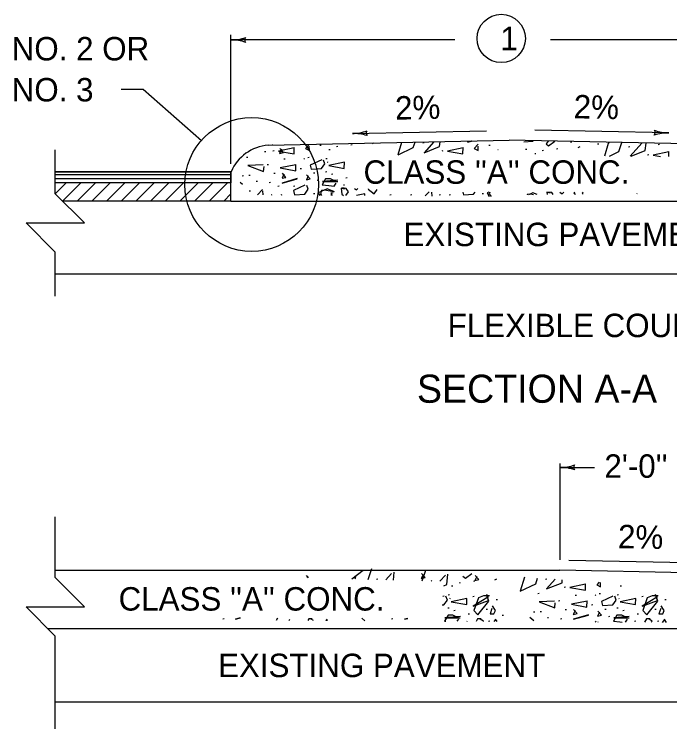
# Model space of a CAD drawing. Extents: x 997.6 to 1036.6, y 998.9 to 1022.6.
# Drawn here: x 1016.65 to 1022.24, y 1006.46 to 1012.56 of the extents above; entities that cross this region are included whole.
import ezdxf

# ---------------------------------------------------------------- set-up
doc = ezdxf.new("R2010")
doc.units = 0
doc.layers.add('Level 1', color=7, linetype='Continuous')

msp = doc.modelspace()

# ---------------------------------------------------------------- linework, layer by layer
at = {"layer": 'Level 1'}
for p, q in [((1018.4964, 1011.2794), (1018.4964, 1012.382)), ((1020.407, 1012.3372), (1018.4964, 1012.3372)), ((1023.2464, 1012.3372), (1021.2238, 1012.3372)), ((1017.5597, 1011.9163), (1017.7472, 1011.9163)), ((1017.7472, 1011.9163), (1018.2445, 1011.4799)), ((1019.5327, 1011.5385), (1020.6774, 1011.5624)), ((1022.2363, 1011.5433), (1021.0915, 1011.5672)), ((1018.8129, 1011.4381), (1020.8714, 1011.4809)), ((1022.9322, 1011.4379), (1020.8714, 1011.4809)), ((1018.4964, 1011.2127), (1016.9964, 1011.2127)), ((1018.4964, 1011.1866), (1016.9964, 1011.1866)), ((1018.4964, 1010.9627), (1018.4964, 1011.2127)), ((1018.4964, 1011.1528), (1016.9964, 1011.1528)), ((1018.4964, 1011.1189), (1016.9964, 1011.1189)), ((1016.9964, 1011.0252), (1017.0902, 1011.1189)), ((1017.0589, 1010.9627), (1017.2152, 1011.1189)), ((1017.1839, 1010.9627), (1017.3402, 1011.1189)), ((1017.3089, 1010.9627), (1017.4652, 1011.1189)), ((1017.4339, 1010.9627), (1017.5902, 1011.1189)), ((1017.5589, 1010.9627), (1017.7152, 1011.1189)), ((1017.6839, 1010.9627), (1017.8402, 1011.1189)), ((1017.8089, 1010.9627), (1017.9652, 1011.1189)), ((1017.9339, 1010.9627), (1018.0902, 1011.1189)), ((1018.0589, 1010.9627), (1018.2152, 1011.1189)), ((1018.1839, 1010.9627), (1018.3402, 1011.1189)), ((1018.3089, 1010.9627), (1018.4652, 1011.1189)), ((1018.4339, 1010.9627), (1018.4964, 1011.0252)), ((1018.4964, 1010.9627), (1017.0589, 1010.9627)), ((1018.4964, 1010.9627), (1023.2464, 1010.9627)), ((1024.7464, 1010.3377), (1016.9964, 1010.3377)), ((1021.3052, 1008.7226), (1021.3052, 1007.8999)), ((1021.3052, 1008.6894), (1021.5447, 1008.6894)), ((1021.4276, 1008.6894), (1021.6, 1008.6894)), ((1022.5259, 1007.8717), (1021.3812, 1007.8956)), ((1016.9964, 1007.8113), (1021.3052, 1007.8113)), ((1022.4909, 1007.7866), (1021.3052, 1007.8113)), ((1024.4393, 1007.3113), (1016.9339, 1007.3113)), ((1024.3768, 1006.6863), (1016.9964, 1006.6863))]:
    msp.add_line(p, q, dxfattribs=at)
for points in [[(1019.1626, 1011.4453), (1019.1321, 1011.4098), (1019.1654, 1011.3931), (1019.164, 1011.4319)], [(1019.266, 1011.4375), (1019.2549, 1011.4361)], [(1019.409, 1011.4273), (1019.3978, 1011.4259)], [(1019.5315, 1011.4408), (1019.5204, 1011.4395)], [(1019.7153, 1011.4568), (1019.7022, 1011.4513)], [(1019.9521, 1011.4618), (1019.9212, 1011.357)], [(1020.0526, 1011.4194), (1020.0677, 1011.4642)], [(1020.1465, 1011.4579), (1020.1354, 1011.4565)], [(1020.2283, 1011.4675), (1020.1455, 1011.3751), (1020.2773, 1011.4278), (1020.2817, 1011.4686)], [(1020.5216, 1011.4736), (1020.517, 1011.464), (1020.5503, 1011.4723), (1020.5485, 1011.4742)], [(1020.6074, 1011.4486), (1020.5741, 1011.4098), (1020.6074, 1011.3931), (1020.606, 1011.4319)], [(1020.708, 1011.4375), (1020.6969, 1011.4361)], [(1020.9976, 1011.4672), (1021.0733, 1011.4733)], [(1021.0733, 1011.4733), (1021.0758, 1011.4766)], [(1021.2043, 1011.4739), (1021.1866, 1011.4493)], [(1021.1866, 1011.4493), (1021.2088, 1011.4327)], [(1021.2088, 1011.4327), (1021.2618, 1011.4728)], [(1021.4069, 1011.4648), (1021.3958, 1011.4634)], [(1021.6373, 1011.4478), (1021.6263, 1011.4464)], [(1021.716, 1011.4535), (1021.6845, 1011.3466)], [(1021.7235, 1011.4631), (1021.716, 1011.4535)], [(1021.8089, 1011.3855), (1021.8343, 1011.4608)], [(1022.0058, 1011.4572), (1021.9055, 1011.3453)], [(1021.9122, 1011.3453), (1022.0337, 1011.3938), (1022.0403, 1011.4565)], [(1022.1547, 1011.4444), (1022.1436, 1011.443)], [(1016.9964, 1010.1502), (1016.9964, 1010.5252), (1016.7464, 1010.7752), (1017.2464, 1010.7752), (1016.9964, 1011.0252), (1016.9964, 1011.4002)], [(1018.7933, 1011.3834), (1018.7822, 1011.382)], [(1018.8644, 1011.3898), (1018.8533, 1011.3884)], [(1019.0364, 1011.4167), (1018.9018, 1011.3889), (1019.035, 1011.3653), (1019.0364, 1011.4181)], [(1018.9285, 1011.4038), (1018.9119, 1011.3691), (1018.9452, 1011.3773), (1018.9147, 1011.412)], [(1019.3443, 1011.4001), (1019.3332, 1011.3987)], [(1019.9235, 1011.3569), (1020.0526, 1011.4194)], [(1020.3064, 1011.3898), (1020.2953, 1011.3884)], [(1020.4784, 1011.4167), (1020.3438, 1011.3889), (1020.477, 1011.3653), (1020.4784, 1011.4181)], [(1020.7766, 1011.3988), (1020.7752, 1011.3987)], [(1021.0223, 1011.4036), (1021.0113, 1011.4022)], [(1021.1007, 1011.3662), (1021.0895, 1011.3648)], [(1021.1653, 1011.3933), (1021.1542, 1011.392)], [(1021.2878, 1011.4069), (1021.2768, 1011.4056)], [(1021.4751, 1011.4244), (1021.4585, 1011.4174)], [(1021.728, 1011.3463), (1021.8089, 1011.3855)], [(1021.9028, 1011.424), (1021.8918, 1011.4226)], [(1022.2348, 1011.3828), (1022.1002, 1011.355), (1022.1633, 1011.3438)], [(1022.2336, 1011.3433), (1022.2348, 1011.3842)], [(1018.6398, 1011.3354), (1018.6288, 1011.334)], [(1018.9598, 1011.3204), (1018.9487, 1011.319)], [(1019.1252, 1011.3243), (1019.1196, 1011.3202)], [(1019.1639, 1011.334), (1019.1528, 1011.3326)], [(1019.2708, 1011.3153), (1019.1723, 1011.2694), (1019.182, 1011.2334), (1019.2694, 1011.2403), (1019.2985, 1011.2806), (1019.286, 1011.3124)], [(1019.3171, 1011.3238), (1019.306, 1011.3224)], [(1022.0628, 1011.3559), (1022.0517, 1011.3545)], [(1018.7715, 1011.2703), (1018.6411, 1011.2647), (1018.7729, 1011.2148), (1018.7784, 1011.2578)], [(1018.8168, 1011.2728), (1018.8057, 1011.2713)], [(1019.05, 1011.2723), (1018.9155, 1011.2446), (1019.0487, 1011.2211), (1019.05, 1011.2738)], [(1019.3249, 1011.2924), (1019.3193, 1011.2952)], [(1019.4653, 1011.2928), (1019.3307, 1011.2651), (1019.4638, 1011.2415), (1019.4653, 1011.2942)], [(1018.8747, 1011.1978), (1018.8636, 1011.1965)], [(1018.9487, 1011.1909), (1018.932, 1011.1563), (1018.9653, 1011.1646), (1018.9348, 1011.1993)], [(1019.0993, 1011.2387), (1019.0882, 1011.2373)], [(1019.1563, 1011.1773), (1019.1397, 1011.1427), (1019.1729, 1011.151), (1019.1424, 1011.1857)], [(1019.2116, 1011.2013), (1019.2005, 1011.1999)], [(1019.3137, 1011.2115), (1019.3026, 1011.2101)], [(1019.3648, 1011.1911), (1019.3536, 1011.1897)], [(1018.6024, 1011.1774), (1018.5913, 1011.1761)], [(1018.6603, 1011.1808), (1018.6492, 1011.1795)], [(1018.7215, 1011.1298), (1018.7104, 1011.1284)], [(1019.0628, 1011.1551), (1018.9324, 1011.1163), (1019.0628, 1011.1523)], [(1019.2423, 1011.14), (1019.2311, 1011.1386)], [(1019.3943, 1011.1288), (1019.3457, 1011.1509), (1019.3041, 1011.1509), (1019.2749, 1011.101), (1019.3304, 1011.0941), (1019.3762, 1011.0885), (1019.3956, 1011.1163)], [(1019.4095, 1011.1413), (1019.2778, 1011.1302), (1019.4081, 1011.1302)], [(1019.4873, 1011.1604), (1019.4762, 1011.159)], [(1018.5939, 1011.1038), (1018.5738, 1011.1207)], [(1018.7659, 1011.0608), (1018.7219, 1011.0143)], [(1018.8338, 1011.1196), (1018.8228, 1011.1182)], [(1018.9087, 1011.089), (1018.8976, 1011.0876)], [(1019.1278, 1011.0974), (1019.0293, 1011.0517), (1019.0391, 1011.0156), (1019.1264, 1011.0225), (1019.1556, 1011.0628), (1019.1431, 1011.0947)], [(1019.0414, 1011.089), (1019.0303, 1011.0876)], [(1019.3166, 1011.0663), (1019.2417, 1011.0331)], [(1019.379, 1011.04), (1019.3166, 1011.0663)], [(1019.4678, 1011.0636), (1019.4373, 1011.0719)], [(1019.4373, 1011.0719), (1019.4428, 1011.0219)], [(1019.4788, 1011.0691), (1019.4483, 1011.0747)], [(1019.4668, 1011.0992), (1019.4558, 1011.0978)], [(1019.4997, 1011.04), (1019.4788, 1011.0691)], [(1019.5519, 1011.0708), (1019.5676, 1011.0567), (1019.5788, 1011.0695)], [(1019.6691, 1011.0653), (1019.6688, 1011.0649), (1019.7202, 1011.0233), (1019.7457, 1011.0616)], [(1018.6637, 1011.0481), (1018.6526, 1011.0468)], [(1018.7703, 1011.0141), (1018.7673, 1011.0497)], [(1018.844, 1011.0141), (1018.8402, 1011.0137)], [(1018.9291, 1011.0141), (1018.9213, 1011.0132)], [(1019.2116, 1011.0243), (1019.2005, 1011.0229)], [(1019.2417, 1011.0331), (1019.2546, 1011.0111)], [(1019.268, 1011.0511), (1019.2597, 1011.0233)], [(1019.2597, 1011.0233), (1019.2697, 1011.011)], [(1019.2972, 1011.0553), (1019.268, 1011.0511)], [(1019.3707, 1011.0413), (1019.2972, 1011.0553)], [(1019.3608, 1011.0104), (1019.3554, 1011.0344)], [(1019.3554, 1011.0105), (1019.3554, 1011.0344)], [(1019.3623, 1011.0344), (1019.3679, 1011.0303)], [(1019.4428, 1011.0219), (1019.4583, 1011.0098)], [(1019.4759, 1011.0098), (1019.4997, 1011.04)], [(1019.6388, 1011.0239), (1019.5671, 1011.0092)], [(1019.6383, 1011.0088), (1019.6388, 1011.0253)], [(1019.865, 1011.0141), (1019.8539, 1011.0127)], [(1020.041, 1011.0141), (1020.0299, 1011.0127)], [(1020.1887, 1011.0405), (1020.1555, 1011.0056)], [(1020.213, 1011.0053), (1020.2102, 1011.0395)], [(1020.286, 1011.0141), (1020.2749, 1011.0127)], [(1020.3711, 1011.0141), (1020.36, 1011.0127)], [(1020.4746, 1011.0395), (1020.4811, 1011.0156), (1020.5684, 1011.0225), (1020.5807, 1011.0395)], [(1020.6536, 1011.0243), (1020.6425, 1011.0229)], [(1020.6981, 1011.0395), (1020.6837, 1011.0331)], [(1020.6837, 1011.0331), (1020.7017, 1011.0023)], [(1020.7065, 1011.0395), (1020.7017, 1011.0233)], [(1020.7017, 1011.0233), (1020.7187, 1011.0021)], [(1021.0243, 1011.0172), (1021.0241, 1011.0162)], [(1021.0535, 1011.0213), (1021.0243, 1011.0172)], [(1021.0729, 1011.0324), (1021.0366, 1011.0163)], [(1021.0782, 1011.0168), (1021.0535, 1011.0213)], [(1021.1096, 1011.017), (1021.0729, 1011.0324)], [(1021.2241, 1011.0297), (1021.1936, 1011.038)], [(1021.1936, 1011.038), (1021.1958, 1011.0178)], [(1021.2352, 1011.0352), (1021.2114, 1011.0395)], [(1021.2473, 1011.0183), (1021.2352, 1011.0352)], [(1021.3054, 1011.0395), (1021.3239, 1011.0228), (1021.3386, 1011.0395)], [(1021.4323, 1011.0395), (1021.4252, 1011.031)], [(1021.4252, 1011.031), (1021.4388, 1011.0201)], [(1021.4973, 1011.0206), (1021.5043, 1011.031)], [(1021.5043, 1011.031), (1021.4978, 1011.0395)], [(1021.9643, 1011.0269), (1021.9623, 1011.0249)], [(1016.9964, 1006.4593), (1016.9964, 1007.2488), (1016.7464, 1007.4988), (1017.2464, 1007.4988), (1016.9964, 1007.7488), (1016.9964, 1008.2687)], [(1019.5282, 1007.7377), (1019.6253, 1007.8113)], [(1019.6688, 1007.7338), (1019.7004, 1007.8278)], [(1019.8683, 1007.7848), (1019.8188, 1007.7297)], [(1019.8833, 1007.7279), (1019.8904, 1007.7945)], [(1020.137, 1007.7753), (1020.1204, 1007.7406), (1020.1537, 1007.7488), (1020.1232, 1007.7835)], [(1020.1284, 1007.7212), (1020.1588, 1007.8113)], [(1020.3269, 1007.7691), (1020.2803, 1007.717)], [(1020.315, 1007.6788), (1020.3394, 1007.6886), (1020.3491, 1007.7788)], [(1020.4979, 1007.7432), (1020.5518, 1007.784)], [(1019.1573, 1007.7478), (1019.1398, 1007.7678)], [(1019.1537, 1007.7595), (1019.1482, 1007.7481)], [(1019.5631, 1007.764), (1019.5551, 1007.7369)], [(1019.7499, 1007.7345), (1019.7388, 1007.7331)], [(1020.2108, 1007.7252), (1020.2056, 1007.7191)], [(1020.4757, 1007.7598), (1020.4979, 1007.7432)], [(1020.5769, 1007.7174), (1020.5658, 1007.7161)], [(1020.5957, 1007.7595), (1020.5791, 1007.7248), (1020.6123, 1007.7331), (1020.5818, 1007.7678)], [(1020.7642, 1007.7349), (1020.7476, 1007.7279)], [(1021.0018, 1007.7531), (1020.9663, 1007.6323)], [(1021.098, 1007.696), (1021.1146, 1007.7453)], [(1021.1919, 1007.7345), (1021.1808, 1007.7331)], [(1021.2655, 1007.7349), (1021.1909, 1007.6517)], [(1021.3228, 1007.7043), (1021.3256, 1007.7308)], [(1021.6391, 1007.7092), (1021.6195, 1007.6863)], [(1021.6528, 1007.6697), (1021.6514, 1007.7083)], [(1020.3898, 1007.6767), (1020.3786, 1007.6753)], [(1020.4544, 1007.7038), (1020.4433, 1007.7025)], [(1020.9663, 1007.6323), (1021.098, 1007.696)], [(1021.1909, 1007.6517), (1021.3228, 1007.7043)], [(1021.3518, 1007.6664), (1021.3408, 1007.665)], [(1021.5238, 1007.6933), (1021.3893, 1007.6655), (1021.5224, 1007.6419), (1021.5238, 1007.6947)], [(1021.6195, 1007.6863), (1021.6528, 1007.6697)], [(1021.8318, 1007.6767), (1021.8206, 1007.6753)], [(1020.2991, 1007.5157), (1020.3148, 1007.5169), (1020.3439, 1007.5572), (1020.3314, 1007.589)], [(1020.3162, 1007.5918), (1020.3061, 1007.5871)], [(1020.3625, 1007.6004), (1020.3514, 1007.599)], [(1020.5735, 1007.5868), (1020.5624, 1007.5853)], [(1020.6948, 1007.5857), (1020.5645, 1007.5052), (1020.6948, 1007.5538), (1020.6796, 1007.6051)], [(1020.7032, 1007.594), (1020.6518, 1007.5926), (1020.6088, 1007.5759), (1020.57, 1007.4678), (1020.6047, 1007.4317), (1020.699, 1007.5482), (1020.6823, 1007.5953)], [(1021.1273, 1007.612), (1021.1162, 1007.6106)], [(1021.4472, 1007.597), (1021.4361, 1007.5956)], [(1021.6126, 1007.6009), (1021.607, 1007.5968)], [(1021.6513, 1007.6106), (1021.6403, 1007.6092)], [(1021.7582, 1007.5918), (1021.6598, 1007.546), (1021.6694, 1007.51), (1021.7568, 1007.5169), (1021.7859, 1007.5572), (1021.7734, 1007.589)], [(1021.8045, 1007.6004), (1021.7934, 1007.599)], [(1022.0155, 1007.5868), (1022.0044, 1007.5853)], [(1022.1368, 1007.5857), (1022.0065, 1007.5052), (1022.1368, 1007.5538), (1022.1216, 1007.6051)], [(1022.1452, 1007.594), (1022.0938, 1007.5926), (1022.0508, 1007.5759), (1022.012, 1007.4678), (1022.0467, 1007.4317), (1022.141, 1007.5482), (1022.1243, 1007.5953)], [(1020.3703, 1007.569), (1020.3648, 1007.5718)], [(1020.5107, 1007.5693), (1020.3761, 1007.5417), (1020.5093, 1007.5181), (1020.5107, 1007.5708)], [(1020.7709, 1007.5595), (1020.7598, 1007.5582)], [(1021.2589, 1007.5468), (1021.1285, 1007.5413), (1021.2603, 1007.4913), (1021.2658, 1007.5343)], [(1021.3043, 1007.5493), (1021.2931, 1007.5479)], [(1021.5374, 1007.5489), (1021.4029, 1007.5212), (1021.5361, 1007.4977), (1021.5374, 1007.5503)], [(1021.8123, 1007.569), (1021.8068, 1007.5718)], [(1021.9527, 1007.5693), (1021.8181, 1007.5417), (1021.9513, 1007.5181), (1021.9527, 1007.5708)], [(1022.2129, 1007.5595), (1022.2018, 1007.5582)], [(1020.3591, 1007.4881), (1020.348, 1007.4867)], [(1020.4102, 1007.4677), (1020.399, 1007.4663)], [(1020.6858, 1007.4778), (1020.6748, 1007.4765)], [(1020.724, 1007.4858), (1020.7088, 1007.4386), (1020.742, 1007.44), (1020.7545, 1007.4678), (1020.7282, 1007.5093)], [(1021.3621, 1007.4744), (1021.351, 1007.4731)], [(1021.4361, 1007.4675), (1021.4194, 1007.4328), (1021.4528, 1007.4412), (1021.4223, 1007.4758)], [(1021.5867, 1007.5153), (1021.5756, 1007.5139)], [(1021.699, 1007.4778), (1021.6879, 1007.4765)], [(1021.8011, 1007.4881), (1021.79, 1007.4867)], [(1021.8522, 1007.4677), (1021.841, 1007.4663)], [(1022.1278, 1007.4778), (1022.1168, 1007.4765)], [(1022.166, 1007.4858), (1022.1508, 1007.4386), (1022.184, 1007.44), (1022.1965, 1007.4678), (1022.1702, 1007.5093)], [(1018.5743, 1007.4043), (1018.5358, 1007.3928), (1018.5771, 1007.4043)], [(1018.8934, 1007.4034), (1018.882, 1007.3838)], [(1020.3495, 1007.4275), (1020.3203, 1007.3776)], [(1020.4549, 1007.4178), (1020.3232, 1007.4068), (1020.4535, 1007.4068)], [(1020.3911, 1007.4275), (1020.3495, 1007.4275)], [(1020.4397, 1007.4053), (1020.3911, 1007.4275)], [(1020.5327, 1007.437), (1020.5216, 1007.4356)], [(1020.8219, 1007.4268), (1020.8108, 1007.4254)], [(1021.0813, 1007.3803), (1021.0467, 1007.4095)], [(1021.0898, 1007.454), (1021.0787, 1007.4527)], [(1021.1477, 1007.4574), (1021.1366, 1007.4561)], [(1021.2089, 1007.4064), (1021.1978, 1007.405)], [(1021.5502, 1007.4317), (1021.4198, 1007.3928), (1021.5502, 1007.4289)], [(1021.6437, 1007.4539), (1021.6271, 1007.4193), (1021.6603, 1007.4276), (1021.6298, 1007.4623)], [(1021.7297, 1007.4166), (1021.7185, 1007.4152)], [(1021.7915, 1007.4275), (1021.7623, 1007.3776)], [(1021.8969, 1007.4178), (1021.7652, 1007.4068), (1021.8955, 1007.4068)], [(1021.8331, 1007.4275), (1021.7915, 1007.4275)], [(1021.8817, 1007.4053), (1021.8331, 1007.4275)], [(1021.9747, 1007.437), (1021.9636, 1007.4356)], [(1018.4373, 1007.3962), (1018.4262, 1007.3948)], [(1018.9923, 1007.3833), (1018.999, 1007.3928)], [(1019.1599, 1007.397), (1019.1521, 1007.3824)], [(1019.1904, 1007.3957), (1019.1599, 1007.397)], [(1019.2023, 1007.3822), (1019.1821, 1007.3943)], [(1019.3208, 1007.3818), (1019.3056, 1007.3818)], [(1019.3167, 1007.3943), (1019.306, 1007.3816)], [(1019.3211, 1007.3816), (1019.3208, 1007.3818)], [(1019.6393, 1007.3803), (1019.6142, 1007.4014)], [(1019.8793, 1007.3962), (1019.8682, 1007.3948)], [(1020.0033, 1007.4004), (1019.9778, 1007.3928), (1020.0053, 1007.4004)], [(1020.3203, 1007.3776), (1020.3307, 1007.3763)], [(1020.429, 1007.3758), (1020.441, 1007.3928)], [(1020.5123, 1007.3758), (1020.5093, 1007.3754)], [(1020.6019, 1007.397), (1020.59, 1007.375)], [(1020.6324, 1007.3957), (1020.6019, 1007.397)], [(1020.6518, 1007.3776), (1020.6241, 1007.3943)], [(1020.6493, 1007.3747), (1020.6518, 1007.3776)], [(1020.7063, 1007.3758), (1020.6958, 1007.3745)], [(1020.7587, 1007.3943), (1020.7418, 1007.3743)], [(1020.7628, 1007.3818), (1020.7476, 1007.3818)], [(1020.7687, 1007.3741), (1020.7628, 1007.3818)], [(1021.3213, 1007.3962), (1021.3102, 1007.3948)], [(1021.6153, 1007.374), (1021.606, 1007.3698)], [(1021.6311, 1007.3697), (1021.6305, 1007.3713)], [(1021.7623, 1007.3776), (1021.8178, 1007.3707)], [(1021.8178, 1007.3707), (1021.8352, 1007.3686)], [(1021.8658, 1007.3684), (1021.883, 1007.3928)], [(1021.9543, 1007.3758), (1021.9432, 1007.3743)], [(1022.0439, 1007.397), (1022.028, 1007.3676)], [(1022.0744, 1007.3957), (1022.0439, 1007.397)], [(1022.0938, 1007.3776), (1022.0661, 1007.3943)], [(1022.0848, 1007.3673), (1022.0938, 1007.3776)], [(1022.1483, 1007.3758), (1022.1372, 1007.3743)], [(1022.2007, 1007.3943), (1022.1775, 1007.3668)], [(1022.2048, 1007.3818), (1022.1896, 1007.3818)], [(1022.2163, 1007.3667), (1022.2048, 1007.3818)]]:
    msp.add_lwpolyline(points, dxfattribs=at)
msp.add_lwpolyline([(1016.9964, 1011.2127), (1018.4964, 1011.2127), (1018.4964, 1011.1189), (1016.9964, 1011.1189)], close=True, dxfattribs=at)
for centre, radius in [((1020.8039, 1012.35), 0.2062), ((1018.6733, 1011.1036), 0.5706)]:
    msp.add_circle(centre, radius, dxfattribs=at)
for centre, radius, start, end in [((1018.4964, 1012.7278), 0.3906, 270, 288.66878), ((1018.645, 1012.3371), 0.0312, 138.7746, 220.89129), ((1018.4964, 1012.7278), 0.3906, 269.98778, 270), ((1018.4964, 1011.9465), 0.3906, 71.34716, 89.99389), ((1019.5245, 1011.929), 0.3906, 271.19688, 289.86566), ((1019.6812, 1011.5416), 0.0312, 139.97148, 222.08817), ((1022.0877, 1011.5464), 0.0312, 317.57772, 39.69441), ((1022.2444, 1011.9338), 0.3906, 250.15028, 268.79701), ((1019.5245, 1011.929), 0.3906, 271.18465, 271.19688), ((1019.5408, 1011.148), 0.3906, 72.54404, 91.19077), ((1022.2281, 1011.1527), 0.3906, 88.80312, 107.47191), ((1022.2281, 1011.1527), 0.3906, 88.7909, 88.80312), ((1018.8414, 1011.0642), 0.375, 94.21899, 156.671), ((1018.8414, 1011.0642), 0.375, 88.02594, 89.17153), ((1018.6733, 1011.1036), 0.5706, 36.71678, 36.76446), ((1021.3052, 1009.08), 0.3906, 270, 288.66878), ((1021.3052, 1008.2988), 0.3906, 71.34716, 89.99389), ((1021.4537, 1008.6893), 0.0312, 138.7746, 220.89129)]:
    msp.add_arc(centre, radius, start, end, dxfattribs=at)

# ---------------------------------------------------------------- texts
for s, height, p in [('1', 0.2, (1020.7961, 1012.25)), ('NO. 2 OR', 0.2, (1016.624, 1012.1625)), ('NO. 3', 0.2, (1016.624, 1011.8125)), ("CLASS ''A'' CONC.", 0.2, (1019.6279, 1011.1097)), ('EXISTING PAVEMENT', 0.2, (1019.9697, 1010.5777)), ('FLEXIBLE COURSES', 0.2, (1020.3464, 1009.8011)), ('SECTION A-A', 0.24, (1020.084, 1009.2408)), ("2'-0''", 0.2, (1021.6849, 1008.6007)), ("CLASS ''A'' CONC.", 0.2, (1017.5368, 1007.4674)), ('EXISTING PAVEMENT', 0.2, (1018.3858, 1006.8994))]:
    msp.add_text(s, height=height, dxfattribs=at).set_placement(p)
for rotation, p in [(1.19423, (1019.8993, 1011.6563)), (358.80577, (1021.4209, 1011.6688)), (358.80577, (1021.7992, 1008.0003))]:
    msp.add_text('2%', height=0.2, rotation=rotation, dxfattribs=at).set_placement(p)

doc.saveas('drawing.dxf')
